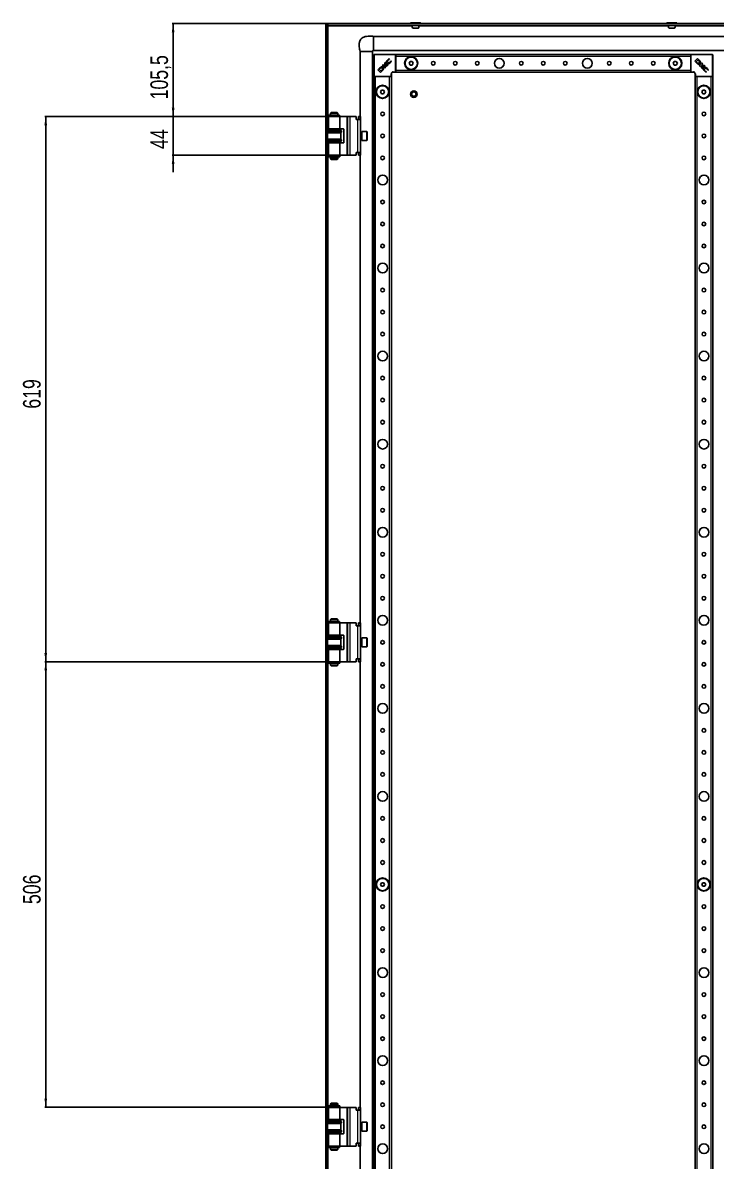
# Model space of a CAD drawing. Header units: millimetres. Extents: x -1114 to 3058, y -1920 to 1219.
# Drawn here: x -1114 to -326, y -535 to 757 of the extents above; entities that cross this region are included whole.
import ezdxf

# ---------------------------------------------------------------- set-up
doc = ezdxf.new("R2010")
doc.units = ezdxf.units.MM
doc.layers.add('FORMAT', color=7, linetype='Continuous')
doc.styles.add('SLDTEXTSTYLE0', font='TXT', dxfattribs={"width": 0.75})
doc.dimstyles.new('SLDDIMSTYLE0', dxfattribs={"dimtxt": 20, "dimasz": 10, "dimexe": 0, "dimexo": 0.0625, "dimgap": 5, "dimtad": 2, "dimdec": 1, "dimrnd": 1e-09, "dimzin": 12, "dimdsep": 46, "dimtxsty": 'SLDTEXTSTYLE0', "dimsah": 1, "dimcen": 0.09, "dimadec": 0, "dimazin": 3, "dimtfac": 1, "dimtofl": 0, "dimtmove": 0, "dimatfit": 3, "dimfxl": 0, "dimfrac": 2, "dimtolj": 1, "dimtzin": 12, "dimarcsym": 0})
doc.dimstyles.new('SLDDIMSTYLE1', dxfattribs={"dimtxt": 20, "dimasz": 10, "dimexe": 0, "dimexo": 0.0625, "dimgap": 5, "dimtad": 2, "dimdec": 1, "dimrnd": 1e-09, "dimzin": 12, "dimdsep": 46, "dimtxsty": 'SLDTEXTSTYLE0', "dimsah": 1, "dimcen": 0.09, "dimadec": 0, "dimazin": 3, "dimtfac": 1, "dimtmove": 0, "dimatfit": 0, "dimfxl": 0, "dimfrac": 2, "dimtolj": 1, "dimtzin": 12, "dimarcsym": 0})

# ---------------------------------------------------------------- blocks, each defined once
blk = doc.blocks.new('_D_8')
at = {"layer": 'FORMAT'}
for p, q in [((-942.9, 650.8), (-942.9, 670)), ((-766.4, 650.8), (-943.9, 650.8)), ((-942.9, 650.8), (-942.9, 606.8)), ((-766.4, 606.8), (-943.9, 606.8)), ((-942.9, 606.8), (-942.9, 587.6))]:
    blk.add_line(p, q, dxfattribs=at)
for points in [[(-942.9, 650.8), (-941.3, 660.8), (-944.4, 660.8)], [(-942.9, 606.8), (-944.4, 596.8), (-941.3, 596.8)]]:
    blk.add_solid(points, dxfattribs=at)
at = {"layer": 'FORMAT', "insert": (-968.7, 614), "char_height": 20, "attachment_point": 1, "rotation": 90, "style": 'SLDTEXTSTYLE0'}
blk.add_mtext('44', dxfattribs=at)
blk = doc.blocks.new('_D_9')
at = {"layer": 'FORMAT'}
for p, q in [((-766.4, 650.8), (-1088.6, 650.8)), ((-1087.6, 650.8), (-1087.6, 31.8)), ((-759.9, 31.8), (-1088.6, 31.8))]:
    blk.add_line(p, q, dxfattribs=at)
for points in [[(-1087.6, 650.8), (-1089.1, 640.8), (-1086, 640.8)], [(-1087.6, 31.8), (-1086, 41.8), (-1089.1, 41.8)]]:
    blk.add_solid(points, dxfattribs=at)
at = {"layer": 'FORMAT', "insert": (-1113.4, 319.1), "char_height": 20, "attachment_point": 1, "rotation": 90, "style": 'SLDTEXTSTYLE0'}
blk.add_mtext('619', dxfattribs=at)
blk = doc.blocks.new('_D_10')
at = {"layer": 'FORMAT'}
for p, q in [((-759.9, 31.8), (-1088.6, 31.8)), ((-1087.6, -474.2), (-1087.6, 31.8)), ((-759.9, -474.2), (-1088.6, -474.2))]:
    blk.add_line(p, q, dxfattribs=at)
for points in [[(-1087.6, 31.8), (-1089.1, 21.8), (-1086, 21.8)], [(-1087.6, -474.2), (-1086, -464.2), (-1089.1, -464.2)]]:
    blk.add_solid(points, dxfattribs=at)
at = {"layer": 'FORMAT', "insert": (-1113.4, -243.4), "char_height": 20, "attachment_point": 1, "rotation": 90, "style": 'SLDTEXTSTYLE0'}
blk.add_mtext('506', dxfattribs=at)
blk = doc.blocks.new('_D_11')
at = {"layer": 'FORMAT'}
for p, q in [((-767.1, 756.3), (-943.9, 756.3)), ((-942.9, 650.8), (-942.9, 756.3)), ((-766.4, 650.8), (-943.9, 650.8))]:
    blk.add_line(p, q, dxfattribs=at)
for points in [[(-942.9, 756.3), (-944.4, 746.3), (-941.3, 746.3)], [(-942.9, 650.8), (-941.3, 660.8), (-944.4, 660.8)]]:
    blk.add_solid(points, dxfattribs=at)
at = {"layer": 'FORMAT', "insert": (-968.7, 670.3), "char_height": 20, "attachment_point": 1, "rotation": 90, "style": 'SLDTEXTSTYLE0'}
blk.add_mtext('105,5', dxfattribs=at)

msp = doc.modelspace()

# ---------------------------------------------------------------- linework, layer by layer
at = {"color": 7, "linetype": 'Continuous', "lineweight": 25}
for p, q in [((-769.44, 756.28), (-769.44, -1198.72)), ((-769.44, 756.28), (-767.44, 756.28)), ((-767.44, 756.28), (-767.44, -1198.72)), ((-767.14, 754.28), (-767.14, 756.28)), ((-276.74, 756.28), (-767.14, 756.28)), ((-276.74, 754.28), (-767.14, 754.28)), ((-766.84, 753.68), (-767.04, 754.28)), ((-673.19, 757.03), (-673.19, 756.28)), ((-672.94, 757.28), (-661.94, 757.28)), ((-661.69, 756.28), (-661.69, 757.03)), ((-382.19, 757.03), (-382.19, 756.28)), ((-381.94, 757.28), (-373.43, 757.28)), ((-373.43, 757.28), (-370.94, 757.28)), ((-370.69, 756.28), (-370.69, 757.03)), ((-715.44, 741.78), (-715.44, 726.11)), ((-282.44, 741.78), (-715.44, 741.78)), ((-730.44, 724.78), (-730.44, 650.78)), ((-727.16, 724.78), (-729.46, 724.78)), ((-727.01, 724.78), (-727.16, 724.78)), ((-719.87, 724.78), (-727.01, 724.78)), ((-719.81, 724.78), (-719.87, 724.78)), ((-717.42, 724.78), (-719.81, 724.78)), ((-716.55, 724.78), (-717.42, 724.78)), ((-716.44, 724.78), (-716.44, -1167.22)), ((-715.44, 725.78), (-290.56, 725.78)), ((-714.94, 696.58), (-714.94, 720.98)), ((-714.64, 721.28), (-690.24, 721.28)), ((-702.36, 711.82), (-702.85, 708.55)), ((-701.57, 712.61), (-702.36, 711.82)), ((-702.04, 709.52), (-701.57, 712.61)), ((-697, 715.74), (-697.34, 716.43)), ((-697.14, 715.6), (-697, 715.74)), ((-695.19, 714.17), (-695.3, 714.06)), ((-694.94, 713.66), (-695.19, 714.17)), ((-689.94, 720.98), (-689.94, 721.28)), ((-689.94, 721.28), (-354.94, 721.28)), ((-689.94, 720.98), (-689.94, 720.34)), ((-689.94, 719.28), (-689.94, 720.34)), ((-689.94, 703.28), (-689.94, 719.28)), ((-673.59, 713.28), (-674.75, 711.28)), ((-674.75, 711.28), (-673.59, 709.28)), ((-671.28, 713.28), (-673.59, 713.28)), ((-670.13, 711.28), (-671.28, 713.28)), ((-671.28, 709.28), (-670.13, 711.28)), ((-373.59, 713.28), (-374.75, 711.28)), ((-374.75, 711.28), (-373.59, 709.28)), ((-371.28, 713.28), (-373.59, 713.28)), ((-370.13, 711.28), (-371.28, 713.28)), ((-371.28, 709.28), (-370.13, 711.28)), ((-354.94, 720.98), (-354.94, 721.28)), ((-354.94, 720.34), (-354.94, 720.98)), ((-354.94, 719.28), (-354.94, 720.34)), ((-354.94, 703.28), (-354.94, 719.28)), ((-354.64, 721.28), (-330.24, 721.28)), ((-347.33, 716.64), (-350.29, 713.68)), ((-350.29, 713.68), (-348.4, 711.79)), ((-346.63, 715.11), (-348.81, 712.93)), ((-348.81, 712.93), (-348.13, 712.27)), ((-348.4, 711.79), (-348.38, 711.77)), ((-345.34, 714.64), (-347.33, 716.64)), ((-345.89, 714.39), (-346.63, 715.11)), ((-342.33, 711.63), (-345.29, 708.67)), ((-341.28, 710.59), (-342.33, 711.63)), ((-329.94, 720.98), (-329.94, 696.58)), ((-708.3, 705.88), (-710.29, 703.89)), ((-710.29, 703.89), (-707.33, 700.93)), ((-708.05, 705.33), (-708.77, 704.59)), ((-708.77, 704.59), (-706.59, 702.41)), ((-707.33, 700.93), (-705.44, 702.82)), ((-706.59, 702.41), (-705.93, 703.09)), ((-705.44, 702.82), (-705.42, 702.84)), ((-704.24, 709.94), (-705.29, 708.89)), ((-705.29, 708.89), (-702.33, 705.93)), ((-702.85, 708.55), (-704.24, 709.94)), ((-702.51, 708.23), (-699.85, 708.41)), ((-701.27, 706.99), (-702.51, 708.23)), ((-702.33, 705.93), (-701.27, 706.99)), ((-698.57, 709.7), (-702.04, 709.52)), ((-699.85, 708.41), (-698.57, 709.7)), ((-694.94, 699.28), (-694.94, 696.58)), ((-690.24, 701.28), (-692.94, 701.28)), ((-689.94, 702.23), (-689.94, 703.28)), ((-689.94, 702.23), (-689.94, 701.58)), ((-689.94, 701.28), (-689.94, 701.58)), ((-689.94, 701.28), (-354.94, 701.28)), ((-673.59, 709.28), (-671.28, 709.28)), ((-373.59, 709.28), (-371.28, 709.28)), ((-354.94, 702.23), (-354.94, 703.28)), ((-354.94, 701.58), (-354.94, 702.23)), ((-354.94, 701.28), (-354.94, 701.58)), ((-351.94, 701.28), (-354.64, 701.28)), ((-349.94, 696.58), (-349.94, 699.28)), ((-345.29, 708.67), (-344.23, 707.61)), ((-344.23, 707.61), (-342.99, 708.86)), ((-342.99, 708.86), (-342.81, 706.2)), ((-342.81, 706.2), (-341.53, 704.91)), ((-342.67, 709.2), (-341.28, 710.59)), ((-339.41, 708.71), (-342.67, 709.2)), ((-341.71, 708.38), (-338.61, 707.91)), ((-341.53, 704.91), (-341.71, 708.38)), ((-338.61, 707.91), (-339.41, 708.71)), ((-337.57, 701.29), (-337.06, 701.53)), ((-337.06, 701.53), (-337.16, 701.64)), ((-335.62, 703.48), (-335.48, 703.35)), ((-335.48, 703.35), (-334.8, 703.68)), ((-714.94, -1138.72), (-714.94, 696.28)), ((-714.64, 696.28), (-714.94, 696.28)), ((-713.99, 696.28), (-714.64, 696.28)), ((-712.94, 696.28), (-713.99, 696.28)), ((-696.94, 696.28), (-712.94, 696.28)), ((-695.89, 696.28), (-696.94, 696.28)), ((-695.24, 696.28), (-695.89, 696.28)), ((-694.94, 696.28), (-695.24, 696.28)), ((-694.94, -1138.72), (-694.94, 696.28)), ((-349.94, 696.28), (-349.94, -1138.72)), ((-349.94, 696.28), (-349.64, 696.28)), ((-348.99, 696.28), (-349.64, 696.28)), ((-348.99, 696.28), (-347.94, 696.28)), ((-347.94, 696.28), (-331.94, 696.28)), ((-331.94, 696.28), (-330.89, 696.28)), ((-330.24, 696.28), (-330.89, 696.28)), ((-330.24, 696.28), (-329.94, 696.28)), ((-329.94, 696.28), (-329.94, -1138.72)), ((-706.09, 680.78), (-707.25, 678.78)), ((-707.25, 678.78), (-706.09, 676.78)), ((-703.78, 680.78), (-706.09, 680.78)), ((-706.09, 676.78), (-703.78, 676.78)), ((-702.63, 678.78), (-703.78, 680.78)), ((-703.78, 676.78), (-702.63, 678.78)), ((-341.09, 680.78), (-342.25, 678.78)), ((-342.25, 678.78), (-341.09, 676.78)), ((-338.78, 680.78), (-341.09, 680.78)), ((-341.09, 676.78), (-338.78, 676.78)), ((-337.63, 678.78), (-338.78, 680.78)), ((-338.78, 676.78), (-337.63, 678.78)), ((-767.09, 652.48), (-767.09, 651.58)), ((-754.1, 652.48), (-767.09, 652.48)), ((-754.1, 651.58), (-767.09, 651.58)), ((-766.39, 650.78), (-766.39, 636.78)), ((-766.39, 650.78), (-753.49, 650.78)), ((-763.36, 655.53), (-763.94, 654.53)), ((-763.94, 654.53), (-763.94, 652.53)), ((-760.47, 654.53), (-763.94, 654.53)), ((-763.94, 652.53), (-760.47, 652.53)), ((-763.94, 651.53), (-763.94, 650.78)), ((-763.94, 651.53), (-760.47, 651.53)), ((-763.44, 652.53), (-763.44, 652.48)), ((-763.44, 651.58), (-763.44, 651.53)), ((-763.36, 655.53), (-760.39, 655.53)), ((-755.94, 654.53), (-760.47, 654.53)), ((-760.47, 652.53), (-755.94, 652.53)), ((-760.47, 651.53), (-755.94, 651.53)), ((-760.39, 655.53), (-756.52, 655.53)), ((-755.94, 654.53), (-756.52, 655.53)), ((-756.44, 652.48), (-756.44, 652.53)), ((-756.44, 651.53), (-756.44, 651.58)), ((-755.94, 652.53), (-755.94, 654.53)), ((-755.94, 650.78), (-755.94, 651.53)), ((-754.02, 652.48), (-754.1, 652.48)), ((-754.02, 651.58), (-754.1, 651.58)), ((-754.02, 651.58), (-754.02, 652.48)), ((-754, 652.48), (-754.02, 652.48)), ((-754, 651.58), (-754.02, 651.58)), ((-754, 651.58), (-754, 652.48)), ((-753.49, 636.78), (-753.49, 650.78)), ((-745.39, 650.78), (-753.49, 650.78)), ((-744.89, 650.78), (-745.39, 650.78)), ((-744.89, 650.78), (-741.89, 650.78)), ((-744.89, 606.78), (-744.89, 650.78)), ((-734.89, 650.78), (-741.89, 650.78)), ((-734.89, 650.78), (-734.89, 647.48)), ((-734.89, 647.48), (-732.89, 647.48)), ((-732.89, 647.48), (-729.89, 647.48)), ((-732.39, 650.78), (-729.89, 650.78)), ((-732.39, 650.28), (-732.39, 650.78)), ((-732.39, 650.28), (-732.39, 648.28)), ((-732.39, 647.78), (-732.39, 648.28)), ((-729.89, 647.78), (-732.39, 647.78)), ((-732.39, 647.78), (-732.39, 647.48)), ((-729.89, 650.78), (-729.89, 650.28)), ((-729.89, 650.28), (-729.89, 648.28)), ((-729.89, 648.28), (-729.89, 647.78)), ((-729.89, 647.48), (-729.89, 647.78)), ((-729.89, 610.08), (-729.89, 647.48)), ((-767.44, 635.78), (-752.44, 635.78)), ((-752.44, 635.18), (-767.44, 635.18)), ((-753.49, 636.78), (-766.39, 636.78)), ((-763.94, 636.78), (-763.94, 635.78)), ((-755.94, 635.78), (-755.94, 636.78)), ((-753.49, 636.78), (-749.39, 636.78)), ((-752.44, 635.18), (-752.44, 635.78)), ((-751.74, 634.5), (-752.44, 635.18)), ((-748.89, 636.28), (-748.89, 621.28)), ((-722.99, 633.78), (-728.39, 633.78)), ((-728.39, 633.78), (-728.39, 623.78)), ((-752.44, 632.38), (-767.44, 632.38)), ((-752.44, 625.18), (-767.44, 625.18)), ((-752.44, 622.38), (-767.44, 622.38)), ((-767.44, 621.78), (-752.44, 621.78)), ((-766.39, 620.78), (-766.39, 606.78)), ((-766.39, 620.78), (-753.49, 620.78)), ((-763.94, 621.78), (-763.94, 620.78)), ((-755.94, 620.78), (-755.94, 621.78)), ((-753.49, 606.78), (-753.49, 620.78)), ((-749.39, 620.78), (-753.49, 620.78)), ((-752.44, 632.38), (-751.74, 633.07)), ((-752.44, 625.18), (-752.44, 632.38)), ((-751.74, 624.5), (-752.44, 625.18)), ((-752.44, 622.38), (-751.74, 623.07)), ((-752.44, 621.78), (-752.44, 622.38)), ((-728.64, 631.78), (-729.89, 631.78)), ((-729.89, 625.78), (-728.64, 625.78)), ((-728.39, 623.78), (-722.99, 623.78)), ((-722.39, 633.18), (-722.39, 624.38)), ((-734.89, 610.08), (-732.89, 610.08)), ((-734.89, 610.08), (-734.89, 606.78)), ((-729.89, 610.08), (-732.89, 610.08)), ((-732.39, 610.08), (-732.39, 609.78)), ((-732.39, 609.78), (-729.89, 609.78)), ((-732.39, 609.28), (-732.39, 609.78)), ((-732.39, 609.28), (-732.39, 607.28)), ((-729.89, 609.78), (-729.89, 610.08)), ((-729.89, 609.78), (-729.89, 609.28)), ((-729.89, 609.28), (-729.89, 607.28)), ((-767.09, 605.98), (-767.09, 605.08)), ((-753.62, 605.98), (-767.09, 605.98)), ((-753.62, 605.08), (-767.09, 605.08)), ((-753.49, 606.78), (-766.39, 606.78)), ((-763.94, 606.78), (-763.94, 606.03)), ((-763.94, 606.03), (-760.47, 606.03)), ((-763.94, 605.03), (-763.94, 603.03)), ((-763.94, 605.03), (-760.47, 605.03)), ((-763.94, 603.03), (-763.36, 602.03)), ((-763.94, 603.03), (-755.94, 603.03)), ((-763.44, 606.03), (-763.44, 605.98)), ((-763.44, 605.08), (-763.44, 605.03)), ((-756.52, 602.03), (-763.36, 602.03)), ((-760.47, 606.03), (-755.94, 606.03)), ((-760.47, 605.03), (-755.94, 605.03)), ((-756.52, 602.03), (-755.94, 603.03)), ((-756.44, 605.98), (-756.44, 606.03)), ((-756.44, 605.03), (-756.44, 605.08)), ((-755.94, 606.03), (-755.94, 606.78)), ((-755.94, 603.03), (-755.94, 605.03)), ((-753.57, 605.98), (-753.62, 605.98)), ((-753.57, 605.08), (-753.62, 605.08)), ((-753.57, 605.08), (-753.57, 605.98)), ((-753.49, 606.78), (-745.39, 606.78)), ((-745.39, 606.78), (-744.89, 606.78)), ((-741.89, 606.78), (-744.89, 606.78)), ((-741.89, 606.78), (-734.89, 606.78)), ((-732.39, 606.78), (-732.39, 607.28)), ((-729.89, 606.78), (-732.39, 606.78)), ((-730.44, 606.78), (-730.44, 75.78)), ((-729.89, 607.28), (-729.89, 606.78)), ((-763.36, 80.53), (-763.94, 79.53)), ((-763.94, 79.53), (-763.94, 77.53)), ((-760.47, 79.53), (-763.94, 79.53)), ((-763.36, 80.53), (-760.39, 80.53)), ((-755.94, 79.53), (-760.47, 79.53)), ((-760.39, 80.53), (-756.52, 80.53)), ((-755.94, 79.53), (-756.52, 80.53)), ((-755.94, 77.53), (-755.94, 79.53)), ((-767.09, 77.48), (-767.09, 76.58)), ((-754.1, 77.48), (-767.09, 77.48)), ((-754.1, 76.58), (-767.09, 76.58)), ((-766.39, 75.78), (-766.39, 61.78)), ((-766.39, 75.78), (-753.49, 75.78)), ((-763.94, 77.53), (-760.47, 77.53)), ((-763.94, 76.53), (-763.94, 75.78)), ((-763.94, 76.53), (-760.47, 76.53)), ((-763.44, 77.53), (-763.44, 77.48)), ((-763.44, 76.58), (-763.44, 76.53)), ((-760.47, 77.53), (-755.94, 77.53)), ((-760.47, 76.53), (-755.94, 76.53)), ((-756.44, 77.48), (-756.44, 77.53)), ((-756.44, 76.53), (-756.44, 76.58)), ((-755.94, 75.78), (-755.94, 76.53)), ((-754.02, 77.48), (-754.1, 77.48)), ((-754.02, 76.58), (-754.1, 76.58)), ((-754.02, 76.58), (-754.02, 77.48)), ((-754, 77.48), (-754.02, 77.48)), ((-754, 76.58), (-754.02, 76.58)), ((-754, 76.58), (-754, 77.48)), ((-753.49, 61.78), (-753.49, 75.78)), ((-745.39, 75.78), (-753.49, 75.78)), ((-744.89, 75.78), (-745.39, 75.78)), ((-744.89, 75.78), (-741.89, 75.78)), ((-744.89, 31.78), (-744.89, 75.78)), ((-734.89, 75.78), (-741.89, 75.78)), ((-734.89, 75.78), (-734.89, 72.48)), ((-734.89, 72.48), (-732.89, 72.48)), ((-732.89, 72.48), (-729.89, 72.48)), ((-732.39, 75.78), (-729.89, 75.78)), ((-732.39, 75.28), (-732.39, 75.78)), ((-732.39, 75.28), (-732.39, 73.28)), ((-732.39, 72.78), (-732.39, 73.28)), ((-729.89, 72.78), (-732.39, 72.78)), ((-732.39, 72.78), (-732.39, 72.48)), ((-729.89, 75.78), (-729.89, 75.28)), ((-729.89, 75.28), (-729.89, 73.28)), ((-729.89, 73.28), (-729.89, 72.78)), ((-729.89, 72.48), (-729.89, 72.78)), ((-729.89, 35.08), (-729.89, 72.48)), ((-767.44, 60.78), (-752.44, 60.78)), ((-752.44, 60.18), (-767.44, 60.18)), ((-752.44, 57.38), (-767.44, 57.38)), ((-753.49, 61.78), (-766.39, 61.78)), ((-763.94, 61.78), (-763.94, 60.78)), ((-755.94, 60.78), (-755.94, 61.78)), ((-753.49, 61.78), (-749.39, 61.78)), ((-752.44, 60.18), (-752.44, 60.78)), ((-751.74, 59.5), (-752.44, 60.18)), ((-752.44, 57.38), (-751.74, 58.07)), ((-752.44, 50.18), (-752.44, 57.38)), ((-748.89, 61.28), (-748.89, 46.28)), ((-728.64, 56.78), (-729.89, 56.78)), ((-722.99, 58.78), (-728.39, 58.78)), ((-728.39, 58.78), (-728.39, 48.78)), ((-722.39, 58.18), (-722.39, 49.38)), ((-752.44, 50.18), (-767.44, 50.18)), ((-752.44, 47.38), (-767.44, 47.38)), ((-767.44, 46.78), (-752.44, 46.78)), ((-766.39, 45.78), (-766.39, 31.78)), ((-766.39, 45.78), (-753.49, 45.78)), ((-763.94, 46.78), (-763.94, 45.78)), ((-755.94, 45.78), (-755.94, 46.78)), ((-753.49, 31.78), (-753.49, 45.78)), ((-749.39, 45.78), (-753.49, 45.78)), ((-751.74, 49.5), (-752.44, 50.18)), ((-752.44, 47.38), (-751.74, 48.07)), ((-752.44, 46.78), (-752.44, 47.38)), ((-729.89, 50.78), (-728.64, 50.78)), ((-728.39, 48.78), (-722.99, 48.78)), ((-767.09, 30.98), (-767.09, 30.08)), ((-753.62, 30.98), (-767.09, 30.98)), ((-753.62, 30.08), (-767.09, 30.08)), ((-753.49, 31.78), (-766.39, 31.78)), ((-763.94, 31.78), (-763.94, 31.03)), ((-763.94, 31.03), (-760.47, 31.03)), ((-763.94, 30.03), (-763.94, 28.03)), ((-763.94, 30.03), (-760.47, 30.03)), ((-763.94, 28.03), (-763.36, 27.03)), ((-763.94, 28.03), (-755.94, 28.03)), ((-763.44, 31.03), (-763.44, 30.98)), ((-763.44, 30.08), (-763.44, 30.03)), ((-756.52, 27.03), (-763.36, 27.03)), ((-760.47, 31.03), (-755.94, 31.03)), ((-760.47, 30.03), (-755.94, 30.03)), ((-756.52, 27.03), (-755.94, 28.03)), ((-756.44, 30.98), (-756.44, 31.03)), ((-756.44, 30.03), (-756.44, 30.08)), ((-755.94, 31.03), (-755.94, 31.78)), ((-755.94, 28.03), (-755.94, 30.03)), ((-753.57, 30.98), (-753.62, 30.98)), ((-753.57, 30.08), (-753.62, 30.08)), ((-753.57, 30.08), (-753.57, 30.98)), ((-753.49, 31.78), (-745.39, 31.78)), ((-745.39, 31.78), (-744.89, 31.78)), ((-741.89, 31.78), (-744.89, 31.78)), ((-741.89, 31.78), (-734.89, 31.78)), ((-734.89, 35.08), (-732.89, 35.08)), ((-734.89, 35.08), (-734.89, 31.78)), ((-729.89, 35.08), (-732.89, 35.08)), ((-732.39, 35.08), (-732.39, 34.78)), ((-732.39, 34.78), (-729.89, 34.78)), ((-732.39, 34.28), (-732.39, 34.78)), ((-732.39, 34.28), (-732.39, 32.28)), ((-732.39, 31.78), (-732.39, 32.28)), ((-729.89, 31.78), (-732.39, 31.78)), ((-730.44, 31.78), (-730.44, -474.22)), ((-729.89, 34.78), (-729.89, 35.08)), ((-729.89, 34.78), (-729.89, 34.28)), ((-729.89, 34.28), (-729.89, 32.28)), ((-729.89, 32.28), (-729.89, 31.78)), ((-706.09, -219.22), (-707.25, -221.22)), ((-703.78, -219.22), (-706.09, -219.22)), ((-702.63, -221.22), (-703.78, -219.22)), ((-341.09, -219.22), (-342.25, -221.22)), ((-338.78, -219.22), (-341.09, -219.22)), ((-337.63, -221.22), (-338.78, -219.22)), ((-707.25, -221.22), (-706.09, -223.22)), ((-706.09, -223.22), (-703.78, -223.22)), ((-703.78, -223.22), (-702.63, -221.22)), ((-342.25, -221.22), (-341.09, -223.22)), ((-341.09, -223.22), (-338.78, -223.22)), ((-338.78, -223.22), (-337.63, -221.22)), ((-767.09, -472.52), (-767.09, -473.42)), ((-767.09, -472.52), (-753.62, -472.52)), ((-767.09, -473.42), (-753.62, -473.42)), ((-766.39, -474.22), (-766.39, -488.22)), ((-766.39, -474.22), (-753.49, -474.22)), ((-763.36, -469.47), (-763.94, -470.47)), ((-763.94, -470.47), (-763.94, -472.47)), ((-760.47, -470.47), (-763.94, -470.47)), ((-755.94, -472.47), (-763.94, -472.47)), ((-763.94, -473.47), (-763.94, -474.22)), ((-755.94, -473.47), (-763.94, -473.47)), ((-763.44, -472.47), (-763.44, -472.52)), ((-763.44, -473.42), (-763.44, -473.47)), ((-763.36, -469.47), (-760.39, -469.47)), ((-755.94, -470.47), (-760.47, -470.47)), ((-760.39, -469.47), (-756.52, -469.47)), ((-755.94, -470.47), (-756.52, -469.47)), ((-756.44, -472.52), (-756.44, -472.47)), ((-756.44, -473.47), (-756.44, -473.42)), ((-755.94, -472.47), (-755.94, -470.47)), ((-755.94, -474.22), (-755.94, -473.47)), ((-753.62, -472.52), (-753.57, -472.52)), ((-753.62, -473.42), (-753.57, -473.42)), ((-753.57, -473.42), (-753.57, -472.52)), ((-753.49, -488.22), (-753.49, -474.22)), ((-745.39, -474.22), (-753.49, -474.22)), ((-744.89, -474.22), (-745.39, -474.22)), ((-744.89, -518.22), (-744.89, -474.22)), ((-744.89, -474.22), (-741.89, -474.22)), ((-734.89, -474.22), (-741.89, -474.22)), ((-734.89, -474.22), (-734.89, -477.52)), ((-734.89, -477.52), (-732.89, -477.52)), ((-732.89, -477.52), (-729.89, -477.52)), ((-732.39, -474.22), (-729.89, -474.22)), ((-732.39, -474.72), (-732.39, -474.22)), ((-732.39, -474.72), (-732.39, -476.72)), ((-732.39, -477.22), (-732.39, -476.72)), ((-729.89, -477.22), (-732.39, -477.22)), ((-732.39, -477.22), (-732.39, -477.52)), ((-729.89, -474.22), (-729.89, -474.72)), ((-729.89, -474.72), (-729.89, -476.72)), ((-729.89, -476.72), (-729.89, -477.22)), ((-729.89, -477.52), (-729.89, -477.22)), ((-729.89, -514.92), (-729.89, -477.52)), ((-767.44, -489.22), (-752.44, -489.22)), ((-752.44, -489.82), (-767.44, -489.82)), ((-753.49, -488.22), (-766.39, -488.22)), ((-763.94, -488.22), (-763.94, -489.22)), ((-755.94, -489.22), (-755.94, -488.22)), ((-753.49, -488.22), (-749.39, -488.22)), ((-752.44, -489.82), (-752.44, -489.22)), ((-751.74, -490.5), (-752.44, -489.82)), ((-748.89, -488.72), (-748.89, -503.72)), ((-722.99, -491.22), (-728.39, -491.22)), ((-728.39, -491.22), (-728.39, -496.22)), ((-752.44, -492.62), (-767.44, -492.62)), ((-752.44, -499.82), (-767.44, -499.82)), ((-752.44, -502.62), (-767.44, -502.62)), ((-767.44, -503.22), (-752.44, -503.22)), ((-763.94, -503.22), (-763.94, -504.22)), ((-755.94, -504.22), (-755.94, -503.22)), ((-752.44, -492.62), (-751.74, -491.93)), ((-752.44, -499.82), (-752.44, -492.62)), ((-751.74, -500.5), (-752.44, -499.82)), ((-752.44, -502.62), (-751.74, -501.93)), ((-752.44, -503.22), (-752.44, -502.62)), ((-728.64, -493.22), (-729.89, -493.22)), ((-729.89, -499.22), (-728.64, -499.22)), ((-728.39, -496.22), (-728.39, -501.22)), ((-728.39, -501.22), (-722.99, -501.22)), ((-722.39, -491.82), (-722.39, -496.22)), ((-722.39, -496.22), (-722.39, -500.62)), ((-766.39, -504.22), (-766.39, -518.22)), ((-766.39, -504.22), (-753.49, -504.22)), ((-753.49, -518.22), (-753.49, -504.22)), ((-749.39, -504.22), (-753.49, -504.22)), ((-734.89, -514.92), (-732.89, -514.92)), ((-734.89, -514.92), (-734.89, -518.22)), ((-729.89, -514.92), (-732.89, -514.92)), ((-732.39, -514.92), (-732.39, -515.22)), ((-732.39, -515.22), (-729.89, -515.22)), ((-732.39, -515.72), (-732.39, -515.22)), ((-732.39, -515.72), (-732.39, -517.72)), ((-729.89, -515.22), (-729.89, -514.92)), ((-729.89, -515.22), (-729.89, -515.72)), ((-729.89, -515.72), (-729.89, -517.72)), ((-767.09, -519.02), (-767.09, -519.92)), ((-767.09, -519.02), (-754.1, -519.02)), ((-767.09, -519.92), (-754.1, -519.92)), ((-753.49, -518.22), (-766.39, -518.22)), ((-763.94, -518.22), (-763.94, -518.97)), ((-755.94, -518.97), (-763.94, -518.97)), ((-763.94, -519.97), (-763.94, -521.97)), ((-755.94, -519.97), (-763.94, -519.97)), ((-763.94, -521.97), (-763.36, -522.97)), ((-763.94, -521.97), (-755.94, -521.97)), ((-763.44, -518.97), (-763.44, -519.02)), ((-763.44, -519.92), (-763.44, -519.97)), ((-756.52, -522.97), (-763.36, -522.97)), ((-756.52, -522.97), (-755.94, -521.97)), ((-756.44, -519.02), (-756.44, -518.97)), ((-756.44, -519.97), (-756.44, -519.92)), ((-755.94, -518.97), (-755.94, -518.22)), ((-755.94, -521.97), (-755.94, -519.97)), ((-754.1, -519.02), (-754.02, -519.02)), ((-754.1, -519.92), (-754.02, -519.92)), ((-754.02, -519.92), (-754.02, -519.02)), ((-754.02, -519.02), (-754, -519.02)), ((-754.02, -519.92), (-754, -519.92)), ((-754, -519.92), (-754, -519.02)), ((-753.49, -518.22), (-745.39, -518.22)), ((-745.39, -518.22), (-744.89, -518.22)), ((-741.89, -518.22), (-744.89, -518.22)), ((-741.89, -518.22), (-734.89, -518.22)), ((-732.39, -518.22), (-732.39, -517.72)), ((-729.89, -518.22), (-732.39, -518.22)), ((-730.44, -518.22), (-730.44, -1049.22)), ((-729.89, -517.72), (-729.89, -518.22))]:
    msp.add_line(p, q, dxfattribs=at)
at = {"color": 8, "linetype": 'Continuous', "lineweight": 18}
for p, q in [((-766.84, 652.48), (-766.84, 753.68)), ((-766.84, 753.68), (-671.41, 753.68)), ((-661.69, 757.03), (-673.19, 757.03)), ((-663.47, 753.68), (-380.41, 753.68)), ((-373.29, 757.03), (-382.19, 757.03)), ((-370.69, 757.03), (-373.29, 757.03)), ((-372.47, 753.68), (-277.04, 753.68)), ((-714.64, 720.98), (-714.94, 720.98)), ((-714.64, 720.98), (-714.64, 721.28)), ((-714.64, 720.98), (-714.64, 696.58)), ((-690.24, 720.98), (-714.64, 720.98)), ((-690.24, 721.28), (-690.24, 720.98)), ((-690.24, 701.58), (-690.24, 720.98)), ((-689.94, 720.98), (-690.24, 720.98)), ((-689.94, 719.28), (-354.94, 719.28)), ((-354.64, 720.98), (-354.94, 720.98)), ((-354.64, 720.98), (-354.64, 721.28)), ((-354.64, 720.98), (-354.64, 701.58)), ((-330.24, 720.98), (-354.64, 720.98)), ((-330.24, 720.98), (-330.24, 721.28)), ((-330.24, 696.58), (-330.24, 720.98)), ((-330.24, 720.98), (-329.94, 720.98)), ((-695.24, 696.58), (-695.24, 699.28)), ((-694.94, 699.28), (-695.24, 699.28)), ((-692.94, 701.58), (-690.24, 701.58)), ((-692.94, 701.28), (-692.94, 701.58)), ((-690.24, 701.58), (-690.24, 701.28)), ((-689.94, 701.58), (-690.24, 701.58)), ((-689.94, 703.28), (-354.94, 703.28)), ((-354.64, 701.58), (-354.94, 701.58)), ((-354.64, 701.58), (-351.94, 701.58)), ((-354.64, 701.28), (-354.64, 701.58)), ((-351.94, 701.28), (-351.94, 701.58)), ((-349.94, 699.28), (-349.64, 699.28)), ((-349.64, 699.28), (-349.64, 696.58)), ((-714.64, 696.58), (-714.94, 696.58)), ((-714.64, 696.58), (-695.24, 696.58)), ((-714.64, 696.58), (-714.64, 696.28)), ((-712.94, -1138.72), (-712.94, 696.28)), ((-696.94, -1138.72), (-696.94, 696.28)), ((-695.24, 696.58), (-695.24, 696.28)), ((-694.94, 696.58), (-695.24, 696.58)), ((-349.64, 696.58), (-349.94, 696.58)), ((-349.64, 696.58), (-330.24, 696.58)), ((-349.64, 696.28), (-349.64, 696.58)), ((-347.94, 696.28), (-347.94, -1138.72)), ((-331.94, 696.28), (-331.94, -1138.72)), ((-330.24, 696.28), (-330.24, 696.58)), ((-329.94, 696.58), (-330.24, 696.58)), ((-766.84, 635.78), (-766.84, 651.58)), ((-754.1, 651.58), (-754.1, 652.48)), ((-745.39, 650.78), (-745.39, 606.78)), ((-741.89, 606.78), (-741.89, 650.78)), ((-732.89, 610.08), (-732.89, 647.48)), ((-729.89, 650.28), (-732.39, 650.28)), ((-732.39, 648.28), (-729.89, 648.28)), ((-751.74, 634.5), (-767.44, 634.5)), ((-722.99, 623.78), (-722.99, 633.78)), ((-751.74, 633.07), (-767.44, 633.07)), ((-751.74, 624.5), (-767.44, 624.5)), ((-751.74, 623.07), (-767.44, 623.07)), ((-766.84, 605.98), (-766.84, 621.78)), ((-728.64, 628.78), (-728.64, 631.78)), ((-728.64, 625.78), (-728.64, 628.78)), ((-729.89, 609.28), (-732.39, 609.28)), ((-766.84, 77.48), (-766.84, 605.08)), ((-753.62, 605.08), (-753.62, 605.98)), ((-732.39, 607.28), (-729.89, 607.28)), ((-766.84, 60.78), (-766.84, 76.58)), ((-754.1, 76.58), (-754.1, 77.48)), ((-745.39, 75.78), (-745.39, 31.78)), ((-741.89, 31.78), (-741.89, 75.78)), ((-732.89, 35.08), (-732.89, 72.48)), ((-729.89, 75.28), (-732.39, 75.28)), ((-732.39, 73.28), (-729.89, 73.28)), ((-751.74, 59.5), (-767.44, 59.5)), ((-751.74, 58.07), (-767.44, 58.07)), ((-728.64, 53.78), (-728.64, 56.78)), ((-728.64, 50.78), (-728.64, 53.78)), ((-722.99, 48.78), (-722.99, 58.78)), ((-751.74, 49.5), (-767.44, 49.5)), ((-751.74, 48.07), (-767.44, 48.07)), ((-766.84, 30.98), (-766.84, 46.78)), ((-766.84, -472.52), (-766.84, 30.08)), ((-753.62, 30.08), (-753.62, 30.98)), ((-729.89, 34.28), (-732.39, 34.28)), ((-732.39, 32.28), (-729.89, 32.28)), ((-766.84, -489.22), (-766.84, -473.42)), ((-753.62, -472.52), (-753.62, -473.42)), ((-745.39, -474.22), (-745.39, -518.22)), ((-741.89, -518.22), (-741.89, -474.22)), ((-732.89, -514.92), (-732.89, -477.52)), ((-729.89, -474.72), (-732.39, -474.72)), ((-732.39, -476.72), (-729.89, -476.72)), ((-751.74, -490.5), (-767.44, -490.5)), ((-722.99, -496.22), (-722.99, -491.22)), ((-751.74, -491.93), (-767.44, -491.93)), ((-751.74, -500.5), (-767.44, -500.5)), ((-751.74, -501.93), (-767.44, -501.93)), ((-766.84, -519.02), (-766.84, -503.22)), ((-728.64, -499.22), (-728.64, -493.22)), ((-722.99, -501.22), (-722.99, -496.22)), ((-729.89, -515.72), (-732.39, -515.72)), ((-766.84, -1047.52), (-766.84, -519.92)), ((-754.1, -519.02), (-754.1, -519.92)), ((-732.39, -517.72), (-729.89, -517.72))]:
    msp.add_line(p, q, dxfattribs=at)
at = {"color": 7, "linetype": 'Continuous', "lineweight": 25}
for centre, radius in [((-672.44, 711.28), 7.5), ((-672.44, 711.28), 7), ((-647.44, 711.28), 2.1), ((-622.44, 711.28), 2.1), ((-597.44, 711.28), 2.1), ((-572.44, 711.28), 5.5), ((-547.44, 711.28), 2.1), ((-522.44, 711.28), 2.1), ((-497.44, 711.28), 2.1), ((-472.44, 711.28), 5.5), ((-447.44, 711.28), 2.1), ((-422.44, 711.28), 2.1), ((-397.44, 711.28), 2.1), ((-372.44, 711.28), 7.5), ((-372.44, 711.28), 7), ((-704.94, 678.78), 7.5), ((-704.94, 678.78), 7), ((-339.94, 678.78), 7.5), ((-339.94, 678.78), 7), ((-669.44, 676.28), 3.75), ((-669.44, 676.28), 3), ((-669.44, 676.28), 2.5), ((-704.94, 653.78), 2.1), ((-339.94, 653.78), 2.1), ((-704.94, 628.78), 2.1), ((-339.94, 628.78), 2.1), ((-704.94, 603.78), 2.1), ((-339.94, 603.78), 2.1), ((-704.94, 578.78), 5.5), ((-339.94, 578.78), 5.5), ((-704.94, 553.78), 2.1), ((-339.94, 553.78), 2.1), ((-704.94, 528.78), 2.1), ((-339.94, 528.78), 2.1), ((-704.94, 503.78), 2.1), ((-339.94, 503.78), 2.1), ((-704.94, 478.78), 5.5), ((-339.94, 478.78), 5.5), ((-704.94, 453.78), 2.1), ((-339.94, 453.78), 2.1), ((-704.94, 428.78), 2.1), ((-339.94, 428.78), 2.1), ((-704.94, 403.78), 2.1), ((-339.94, 403.78), 2.1), ((-704.94, 378.78), 5.5), ((-339.94, 378.78), 5.5), ((-704.94, 353.78), 2.1), ((-339.94, 353.78), 2.1), ((-704.94, 328.78), 2.1), ((-339.94, 328.78), 2.1), ((-704.94, 303.78), 2.1), ((-339.94, 303.78), 2.1), ((-704.94, 278.78), 5.5), ((-339.94, 278.78), 5.5), ((-704.94, 253.78), 2.1), ((-339.94, 253.78), 2.1), ((-704.94, 228.78), 2.1), ((-339.94, 228.78), 2.1), ((-704.94, 203.78), 2.1), ((-339.94, 203.78), 2.1), ((-704.94, 178.78), 5.5), ((-339.94, 178.78), 5.5), ((-704.94, 153.78), 2.1), ((-339.94, 153.78), 2.1), ((-704.94, 128.78), 2.1), ((-339.94, 128.78), 2.1), ((-704.94, 103.78), 2.1), ((-339.94, 103.78), 2.1), ((-704.94, 78.78), 5.5), ((-339.94, 78.78), 5.5), ((-704.94, 53.78), 2.1), ((-339.94, 53.78), 2.1), ((-704.94, 28.78), 2.1), ((-339.94, 28.78), 2.1), ((-704.94, 3.78), 2.1), ((-339.94, 3.78), 2.1), ((-704.94, -21.22), 5.5), ((-339.94, -21.22), 5.5), ((-704.94, -46.22), 2.1), ((-339.94, -46.22), 2.1), ((-704.94, -71.22), 2.1), ((-339.94, -71.22), 2.1), ((-704.94, -96.22), 2.1), ((-339.94, -96.22), 2.1), ((-704.94, -121.22), 5.5), ((-339.94, -121.22), 5.5), ((-704.94, -146.22), 2.1), ((-339.94, -146.22), 2.1), ((-704.94, -171.22), 2.1), ((-339.94, -171.22), 2.1), ((-704.94, -196.22), 2.1), ((-339.94, -196.22), 2.1), ((-704.94, -221.22), 7.5), ((-704.94, -221.22), 7), ((-339.94, -221.22), 7.5), ((-339.94, -221.22), 7), ((-704.94, -246.22), 2.1), ((-339.94, -246.22), 2.1), ((-704.94, -271.22), 2.1), ((-339.94, -271.22), 2.1), ((-704.94, -296.22), 2.1), ((-339.94, -296.22), 2.1), ((-704.94, -321.22), 5.5), ((-339.94, -321.22), 5.5), ((-704.94, -346.22), 2.1), ((-339.94, -346.22), 2.1), ((-704.94, -371.22), 2.1), ((-339.94, -371.22), 2.1), ((-704.94, -396.22), 2.1), ((-339.94, -396.22), 2.1), ((-704.94, -421.22), 5.5), ((-339.94, -421.22), 5.5), ((-704.94, -446.22), 2.1), ((-339.94, -446.22), 2.1), ((-704.94, -471.22), 2.1), ((-339.94, -471.22), 2.1), ((-704.94, -496.22), 2.1), ((-339.94, -496.22), 2.1), ((-704.94, -521.22), 5.5), ((-339.94, -521.22), 5.5)]:
    msp.add_circle(centre, radius, dxfattribs=at)
for centre, radius, start, end in [((-672.94, 757.03), 0.25, 90, 180), ((-670.55, 751.78), 0.5, 195.31604, 270.02276), ((-664.33, 751.78), 0.5, 269.99815, 345.40011), ((-661.94, 757.03), 0.25, 0, 90), ((-381.94, 757.03), 0.25, 90, 180), ((-379.55, 751.78), 0.5, 195.24646, 270.04596), ((-373.33, 751.78), 0.5, 269.96367, 344.83397), ((-370.94, 757.03), 0.25, 0, 90), ((-714.64, 720.98), 0.3, 90, 180), ((-697.43, 713.29), 1.97, 128.45405, 215.887), ((-697.87, 713.69), 1.94, 233.30966, 322.34638), ((-690.24, 720.98), 0.3, 0, 90), ((-354.64, 720.98), 0.3, 90, 180), ((-350.36, 710.21), 6.12, 36.98881, 43.07444), ((-348.55, 710.98), 4.87, 20.34448, 48.77765), ((-330.24, 720.98), 0.3, 0, 90), ((-704.64, 702.67), 4.87, 110.34448, 138.77765), ((-703.87, 700.86), 6.12, 126.98881, 133.07444), ((-692.94, 699.28), 2, 90, 180), ((-690.24, 701.58), 0.3, 270, 360), ((-354.64, 701.58), 0.3, 180, 270), ((-351.94, 699.28), 2, 0, 90), ((-337.53, 704.21), 1.94, 143.30966, 232.34638), ((-337.94, 703.77), 1.97, 38.45405, 125.887), ((-714.64, 696.58), 0.3, 180, 270), ((-695.24, 696.58), 0.3, 270, 0), ((-349.64, 696.58), 0.3, 180, 270), ((-330.24, 696.58), 0.3, 270, 0), ((-752.44, 633.78), 1, 314.427, 45.573), ((-749.39, 636.28), 0.5, 0, 90), ((-722.99, 633.18), 0.6, 0, 90), ((-752.44, 623.78), 1, 314.427, 45.573), ((-749.39, 621.28), 0.5, 270, 0), ((-728.64, 632.03), 0.25, 270, 0), ((-728.64, 625.53), 0.25, 0, 90), ((-722.99, 624.38), 0.6, 270, 0), ((-752.44, 58.78), 1, 314.427, 45.573), ((-749.39, 61.28), 0.5, 0, 90), ((-728.64, 57.03), 0.25, 270, 360), ((-722.99, 58.18), 0.6, 360, 90), ((-752.44, 48.78), 1, 314.427, 45.573), ((-749.39, 46.28), 0.5, 270, 0), ((-728.64, 50.53), 0.25, 0, 90), ((-722.99, 49.38), 0.6, 270, 0), ((-752.44, -491.22), 1, 314.427, 45.573), ((-749.39, -488.72), 0.5, 0, 90), ((-722.99, -491.82), 0.6, 0, 90), ((-752.44, -501.22), 1, 314.427, 45.573), ((-749.39, -503.72), 0.5, 270, 0), ((-728.64, -492.97), 0.25, 270, 0), ((-728.64, -499.47), 0.25, 0, 90), ((-722.99, -500.62), 0.6, 270, 0)]:
    msp.add_arc(centre, radius, start, end, dxfattribs=at)
at = {"color": 8, "linetype": 'Continuous', "lineweight": 18}
for centre, start, end in [((-692.94, 699.28), 90, 180), ((-351.94, 699.28), 0, 90)]:
    msp.add_arc(centre, 2.3, start, end, dxfattribs=at)
at = {"color": 7, "linetype": 'Continuous', "lineweight": 25}
for points, knots in [([(-767.14, 754.58), (-767.17, 754.66), (-767.28, 754.98), (-767.4, 755.55), (-767.43, 756.04), (-767.44, 756.28)], [0, 0, 0, 0, 0.1417423, 0.5662026, 1, 1, 1, 1]), ([(-671.46, 754.28), (-671.46, 754.15), (-671.44, 753.24), (-671.22, 752.37), (-671.03, 751.63)], [0, 0, 0, 0, 0.1418504, 1, 1, 1, 1]), ([(-669.14, 751.28), (-669.33, 751.28), (-669.8, 751.28), (-670.35, 751.28), (-670.48, 751.28), (-670.54, 751.28)], [0, 0, 0, 0, 0.2565532, 0.6279811, 1, 1, 1, 1]), ([(-664.33, 751.28), (-664.37, 751.28), (-664.45, 751.28), (-665.01, 751.28), (-665.82, 751.28), (-666.81, 751.28), (-667.87, 751.28), (-668.66, 751.28), (-669.05, 751.28), (-669.14, 751.28)], [0, 0, 0, 0, 0.15851422, 0.31727766, 0.47586284, 0.6342467, 0.79247713, 0.950708, 1, 1, 1, 1]), ([(-663.85, 751.63), (-663.66, 752.37), (-663.44, 753.24), (-663.42, 754.15), (-663.42, 754.28)], [0, 0, 0, 0, 0.8581496, 1, 1, 1, 1]), ([(-380.46, 754.28), (-380.46, 754.15), (-380.44, 753.24), (-380.22, 752.37), (-380.03, 751.63)], [0, 0, 0, 0, 0.1418495, 1, 1, 1, 1]), ([(-373.37, 751.28), (-373.36, 751.28), (-373.31, 751.28), (-373.59, 751.28), (-374.11, 751.28), (-374.83, 751.28), (-375.68, 751.28), (-376.75, 751.28), (-377.77, 751.28), (-378.65, 751.28), (-379.26, 751.28), (-379.56, 751.28), (-379.52, 751.28), (-379.51, 751.28)], [0, 0, 0, 0, 0.0338399, 0.141254, 0.2486978, 0.3157737, 0.4233143, 0.530846, 0.6382096, 0.7457063, 0.853372, 0.9609167, 1, 1, 1, 1]), ([(-372.85, 751.63), (-372.66, 752.37), (-372.44, 753.24), (-372.42, 754.15), (-372.42, 754.28)], [0, 0, 0, 0, 0.8581504, 1, 1, 1, 1]), ([(-730.44, 724.78), (-730.85, 726.46), (-731.58, 729.5), (-731.67, 733.81), (-730.7, 737.37), (-728.65, 739.82), (-726.01, 741.24), (-722.99, 741.98), (-719.39, 742.19), (-716.82, 741.92), (-715.44, 741.78)], [0, 0, 0, 0, 0.1760674, 0.3182248, 0.4355964, 0.5434819, 0.6338893, 0.7371517, 0.8581828, 1, 1, 1, 1]), ([(-716.48, 724.78), (-716.46, 724.92), (-716.43, 725.16), (-716.3, 725.36), (-716.18, 725.45), (-716.13, 725.56), (-716.11, 725.63), (-716.09, 725.68), (-716.08, 725.72), (-716.06, 725.76), (-716.03, 725.8), (-715.97, 725.85), (-715.85, 725.92), (-715.66, 725.95), (-715.52, 725.95), (-715.44, 725.95)], [0, 0, 0, 0, 0.2334106, 0.4185463, 0.5493508, 0.5950261, 0.6313287, 0.6471113, 0.6619944, 0.6766392, 0.6917419, 0.7255626, 0.7667935, 0.8726273, 1, 1, 1, 1]), ([(-715.44, 725.78), (-715.66, 725.63), (-716.07, 725.37), (-716.32, 724.96), (-716.44, 724.78)], [0, 0, 0, 0, 0.556114, 1, 1, 1, 1]), ([(-699.07, 715.19), (-699.4, 714.82), (-700.01, 714.12), (-700.57, 712.95), (-700.7, 712.01), (-700.55, 711.37), (-700.36, 711.14), (-700.27, 711.02)], [0, 0, 0, 0, 0.3156741, 0.5895198, 0.8131992, 0.9090264, 1, 1, 1, 1]), ([(-700.27, 711.02), (-700.11, 710.89), (-699.78, 710.6), (-699.08, 710.44), (-698.2, 710.57), (-697.13, 711.13), (-696.44, 711.77), (-696.04, 712.14)], [0, 0, 0, 0, 0.1305321, 0.2660311, 0.4239974, 0.666819, 1, 1, 1, 1]), ([(-697.34, 716.43), (-697.67, 716.24), (-698.3, 715.9), (-698.83, 715.42), (-699.07, 715.19)], [0, 0, 0, 0, 0.5367999, 1, 1, 1, 1]), ([(-698.65, 714.83), (-698.39, 715.05), (-697.95, 715.42), (-697.38, 715.55), (-697.14, 715.6)], [0, 0, 0, 0, 0.57960822, 1, 1, 1, 1]), ([(-695.3, 714.06), (-695.44, 713.74), (-695.71, 713.17), (-696.13, 712.71), (-696.33, 712.5)], [0, 0, 0, 0, 0.5476433, 1, 1, 1, 1]), ([(-696.04, 712.14), (-695.8, 712.41), (-695.37, 712.87), (-695.07, 713.42), (-694.94, 713.66)], [0, 0, 0, 0, 0.5776526, 1, 1, 1, 1]), ([(-348.38, 711.77), (-348.31, 711.69), (-348.15, 711.54), (-347.98, 711.39), (-347.9, 711.31)], [0, 0, 0, 0, 0.486421, 1, 1, 1, 1]), ([(-348.13, 712.27), (-347.93, 712.08), (-347.57, 711.73), (-347.03, 711.41), (-346.58, 711.35), (-346.24, 711.41), (-345.88, 711.6), (-345.67, 711.8), (-345.56, 711.91)], [0, 0, 0, 0, 0.27467574, 0.5030419, 0.60738101, 0.71657906, 0.84341174, 1, 1, 1, 1]), ([(-347.9, 711.31), (-347.75, 711.18), (-347.48, 710.93), (-347.19, 710.72), (-347.05, 710.63)], [0, 0, 0, 0, 0.5518299, 1, 1, 1, 1]), ([(-347.05, 710.63), (-346.85, 710.52), (-346.46, 710.32), (-345.83, 710.2), (-345.24, 710.24), (-344.7, 710.44), (-344.27, 710.8), (-343.97, 711.31), (-343.86, 711.97), (-343.94, 712.43), (-343.99, 712.68)], [0, 0, 0, 0, 0.1380907, 0.2654555, 0.3840134, 0.4961027, 0.6057595, 0.7197905, 0.8476619, 1, 1, 1, 1]), ([(-345.56, 711.91), (-345.46, 712), (-345.3, 712.18), (-345.12, 712.45), (-345.03, 712.73), (-345.03, 713.05), (-345.18, 713.46), (-345.37, 713.74), (-345.47, 713.89)], [0, 0, 0, 0, 0.1768081, 0.3192306, 0.4393795, 0.5523951, 0.7492045, 1, 1, 1, 1]), ([(-705.56, 705.67), (-705.66, 705.76), (-705.83, 705.92), (-706.11, 706.1), (-706.38, 706.2), (-706.71, 706.2), (-707.11, 706.04), (-707.39, 705.86), (-707.55, 705.75)], [0, 0, 0, 0, 0.1768081, 0.3192306, 0.4393795, 0.5523951, 0.7492045, 1, 1, 1, 1]), ([(-704.29, 704.17), (-704.18, 704.37), (-703.97, 704.76), (-703.86, 705.39), (-703.9, 705.99), (-704.1, 706.52), (-704.46, 706.96), (-704.97, 707.25), (-705.63, 707.36), (-706.08, 707.28), (-706.33, 707.24)], [0, 0, 0, 0, 0.1380907, 0.2654555, 0.3840134, 0.4961027, 0.6057595, 0.7197905, 0.8476619, 1, 1, 1, 1]), ([(-705.93, 703.09), (-705.74, 703.29), (-705.39, 703.66), (-705.06, 704.19), (-705, 704.64), (-705.07, 704.99), (-705.26, 705.34), (-705.45, 705.55), (-705.56, 705.67)], [0, 0, 0, 0, 0.2746757, 0.5030419, 0.607381, 0.7165791, 0.8434117, 1, 1, 1, 1]), ([(-705.42, 702.84), (-705.35, 702.92), (-705.19, 703.07), (-705.04, 703.24), (-704.97, 703.32)], [0, 0, 0, 0, 0.486421, 1, 1, 1, 1]), ([(-704.97, 703.32), (-704.83, 703.47), (-704.59, 703.74), (-704.38, 704.04), (-704.29, 704.17)], [0, 0, 0, 0, 0.55182994, 1, 1, 1, 1]), ([(-340.2, 706.62), (-340.34, 706.45), (-340.62, 706.12), (-340.78, 705.42), (-340.65, 704.55), (-340.09, 703.47), (-339.45, 702.79), (-339.08, 702.39)], [0, 0, 0, 0, 0.1305321, 0.2660311, 0.4239974, 0.666819, 1, 1, 1, 1]), ([(-336.03, 705.41), (-336.41, 705.74), (-337.1, 706.36), (-338.27, 706.91), (-339.21, 707.05), (-339.85, 706.89), (-340.09, 706.71), (-340.2, 706.62)], [0, 0, 0, 0, 0.31567409, 0.58951985, 0.8131992, 0.9090264, 1, 1, 1, 1]), ([(-339.08, 702.39), (-338.81, 702.14), (-338.35, 701.72), (-337.8, 701.41), (-337.57, 701.29)], [0, 0, 0, 0, 0.5776526, 1, 1, 1, 1]), ([(-337.16, 701.64), (-337.48, 701.79), (-338.05, 702.05), (-338.51, 702.48), (-338.72, 702.67)], [0, 0, 0, 0, 0.5476433, 1, 1, 1, 1]), ([(-336.39, 705), (-336.18, 704.74), (-335.8, 704.29), (-335.67, 703.72), (-335.62, 703.48)], [0, 0, 0, 0, 0.5796082, 1, 1, 1, 1]), ([(-334.8, 703.68), (-334.98, 704.02), (-335.32, 704.65), (-335.81, 705.17), (-336.03, 705.41)], [0, 0, 0, 0, 0.5367999, 1, 1, 1, 1])]:
    msp.add_open_spline(points, degree=3, knots=knots, dxfattribs=at)
for points in [[(-767.14, 754.28), (-767.11, 754.27), (-767.06, 754.26), (-766.99, 754.12), (-766.91, 753.92), (-766.86, 753.76), (-766.84, 753.68)], [(-730.44, 724.78), (-730.4, 724.78), (-730.31, 724.78), (-729.74, 724.78), (-729.46, 724.78)]]:
    msp.add_open_spline(points, degree=3, dxfattribs=at)
at = {"color": 8, "linetype": 'Continuous', "lineweight": 18}
for points, knots in [([(-671, 751.66), (-671.01, 751.66), (-671.07, 751.66), (-670.76, 751.66), (-670.18, 751.66), (-669.63, 751.66), (-669.41, 751.66)], [0, 0, 0, 0, 0.0832709, 0.4242844, 0.7647248, 1, 1, 1, 1]), ([(-669.41, 751.66), (-669.3, 751.66), (-668.85, 751.66), (-668.33, 751.66), (-667.53, 751.66), (-666.71, 751.66), (-665.57, 751.66), (-664.62, 751.66), (-664.03, 751.66), (-663.78, 751.66), (-663.85, 751.66), (-663.86, 751.66)], [0, 0, 0, 0, 0.048751, 0.2049421, 0.2053925, 0.3620339, 0.5188266, 0.6757989, 0.8329225, 0.9897783, 1, 1, 1, 1]), ([(-379.99, 751.66), (-380, 751.66), (-380.05, 751.66), (-379.7, 751.66), (-379, 751.66), (-377.98, 751.66), (-376.79, 751.66), (-375.56, 751.66), (-374.58, 751.66), (-373.75, 751.66), (-373.15, 751.66), (-372.82, 751.66), (-372.88, 751.66), (-372.89, 751.66)], [0, 0, 0, 0, 0.0388907, 0.1463802, 0.2539733, 0.3613829, 0.4686814, 0.5761648, 0.6836647, 0.7507067, 0.858068, 0.965424, 1, 1, 1, 1])]:
    msp.add_open_spline(points, degree=3, knots=knots, dxfattribs=at)

# ---------------------------------------------------------------- dimensions: what is measured, and where the dimension line sits
at = {"layer": 'FORMAT'}
for base, p1, p2, dimstyle, picture, middle in [((-942.89, 756.28), (-766.39, 650.78), (-767.14, 756.28), 'SLDDIMSTYLE0', '_D_11', (-942.89, 703.53)), ((-942.89, 606.78), (-766.39, 650.78), (-766.39, 606.78), 'SLDDIMSTYLE1', '_D_8', (-942.89, 628.78)), ((-1087.59, 31.78), (-766.39, 650.78), (-759.94, 31.78), 'SLDDIMSTYLE0', '_D_9', (-1087.59, 341.28)), ((-1087.59, 31.78), (-759.94, -474.22), (-759.94, 31.78), 'SLDDIMSTYLE0', '_D_10', (-1087.59, -221.22))]:
    dim = msp.add_linear_dim(base=base, p1=p1, p2=p2, angle=90, dimstyle=dimstyle, dxfattribs=at)
    dim.commit()
    dim.dimension.update_dxf_attribs({"geometry": picture, "text_midpoint": middle, "dimtype": 160})

doc.saveas('drawing.dxf')
